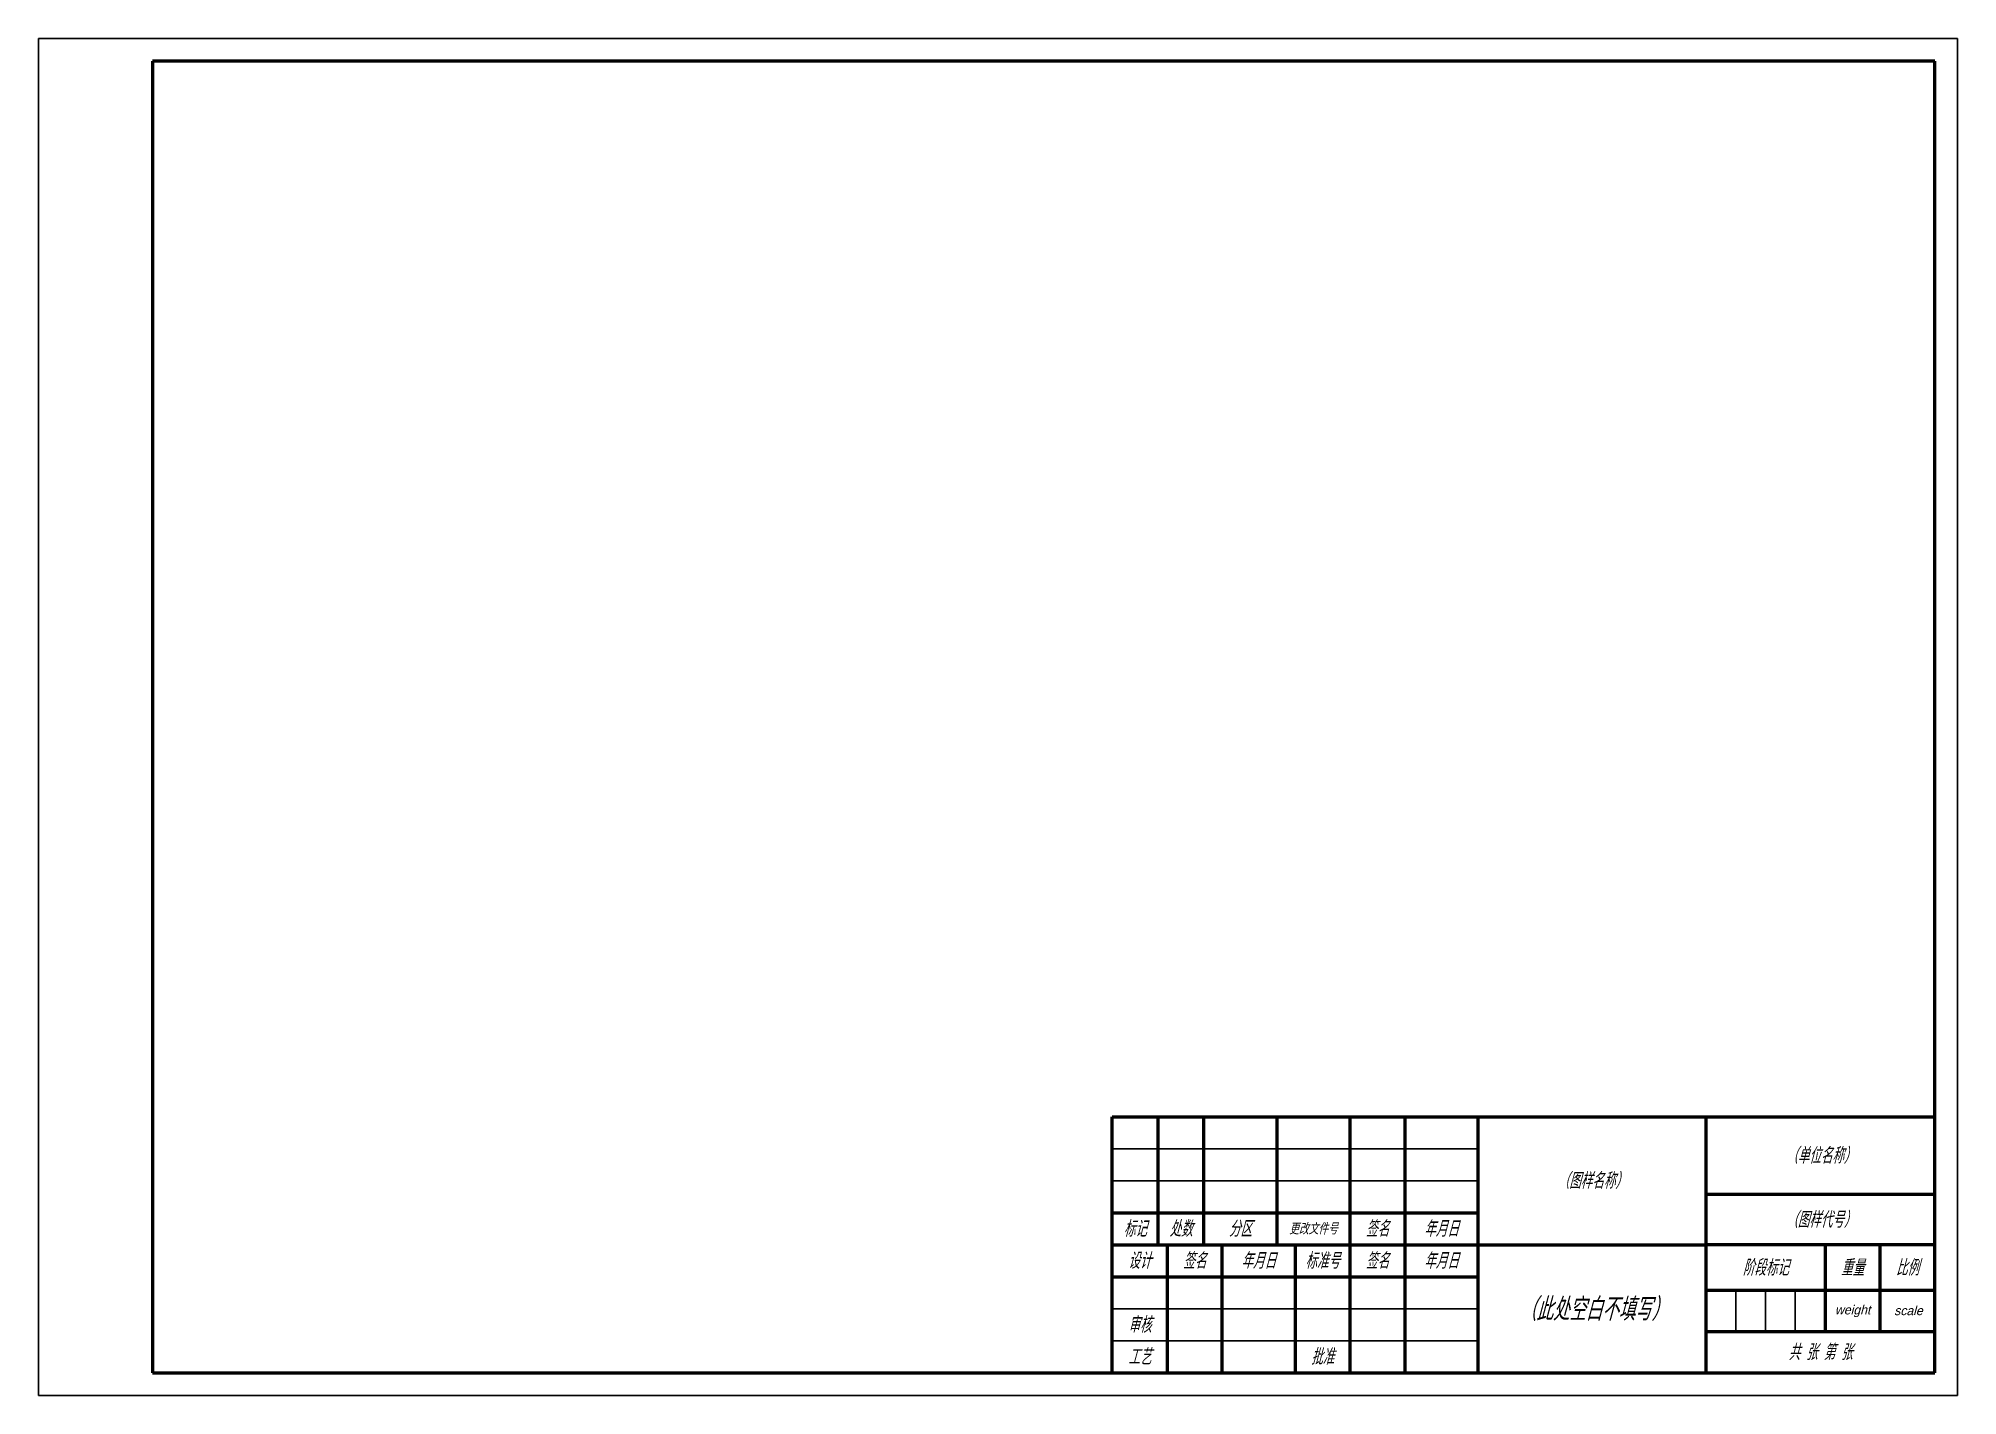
# Model space of a CAD drawing. Header units: millimetres. Extents: x 0 to 420, y 0 to 297.
import ezdxf

# ---------------------------------------------------------------- set-up
doc = ezdxf.new("R2010")
doc.units = ezdxf.units.MM
doc.header["$LTSCALE"] = 0.25
for name, color, linetype, lineweight in [('3文字', 7, 'Continuous', 30), ('6内框', 7, 'Continuous', 50), ('6外框', 7, 'Continuous', 25)]:
    doc.layers.add(name, color=color, linetype=linetype, lineweight=lineweight)
doc.styles.add('3.5号字体', font='g12f13.shx', dxfattribs={"oblique": 15, "bigfont": 'gbcbig.shx'})
doc.styles.add('5号字体', font='g12f13.shx', dxfattribs={"oblique": 15, "bigfont": 'gbcbig.shx'})

msp = doc.modelspace()

# ---------------------------------------------------------------- linework, layer by layer
at = {"layer": '6内框'}
for p, q in [((415, 292), (25, 292)), ((25, 292), (25, 5)), ((415, 5), (415, 292)), ((235, 54), (235, 61)), ((235, 61), (245, 61)), ((245, 61), (255, 61)), ((245, 61), (245, 33)), ((255, 61), (271, 61)), ((255, 61), (255, 33)), ((271, 61), (287, 61)), ((271, 61), (271, 33)), ((287, 61), (299, 61)), ((287, 61), (287, 33)), ((299, 61), (315, 61)), ((299, 61), (299, 33)), ((315, 61), (321.5, 61)), ((315, 61), (315, 5)), ((321.5, 61), (328, 61)), ((328, 61), (334.5, 61)), ((334.5, 61), (341, 61)), ((341, 61), (353, 61)), ((353, 61), (365, 61)), ((365, 61), (415, 61)), ((365, 33), (365, 61)), ((235, 47), (235, 54)), ((235, 40), (235, 47)), ((415, 44), (365, 44)), ((235, 33), (235, 40)), ((235, 40), (315, 40)), ((235, 26), (235, 33)), ((235, 33), (315, 33)), ((247, 33), (247, 5)), ((259, 33), (259, 5)), ((275, 33), (275, 5)), ((287, 33), (287, 5)), ((299, 33), (299, 5)), ((315, 33), (365, 33)), ((365, 23), (365, 33)), ((415, 32.99), (365, 33)), ((390.98, 33), (390.98, 14)), ((402.98, 33), (402.98, 14)), ((235, 19), (235, 26)), ((235, 26), (247, 26)), ((247, 26), (259, 26)), ((259, 26), (275, 26)), ((275, 26), (287, 26)), ((287, 26), (299, 26)), ((299, 26), (315, 26)), ((414.98, 23), (364.98, 23)), ((365, 14), (365, 23)), ((235, 12), (235, 19)), ((364.98, 14), (414.98, 14)), ((365, 5), (365, 14)), ((235, 5), (235, 12)), ((25, 5), (415, 5))]:
    msp.add_line(p, q, dxfattribs=at)
at = {"layer": '6外框'}
for p, q in [((0, 0), (0, 297)), ((0, 297), (420, 297)), ((420, 297), (420, 0)), ((235, 54), (315, 54)), ((235, 47), (315, 47)), ((371.48, 23), (371.48, 14)), ((377.98, 23), (377.98, 14)), ((384.48, 23), (384.48, 14)), ((235, 19), (315, 19)), ((235, 12), (315, 12)), ((420, 0), (0, 0))]:
    msp.add_line(p, q, dxfattribs=at)

# ---------------------------------------------------------------- texts
at = {"layer": '3文字', "attachment_point": 5}
for s, width, heights, insert, char_height, style in [('（单位名称）', 50, [0], (390, 52.5), 3.5, '5号字体'), ('（图样名称）', 50, [0], (340, 47), 3.5, '5号字体'), ('标记', 10, [0], (240, 36.5), 3.5, '3.5号字体'), ('处数', 10, [0], (250, 36.5), 3.5, '3.5号字体'), ('分区', 16, [0], (263, 36.5), 3.5, '3.5号字体'), ('更改文件号', 16, [0], (279, 36.5), 2.5, '5号字体'), ('签名', 12, [0], (293, 36.5), 3.5, '3.5号字体'), ('年月日', 16, [0], (307, 36.5), 3.5, '3.5号字体'), ('（图样代号）', 50, [9.68], (390, 38.46), 3.5, '5号字体'), ('设计', 12, [0], (241, 29.5), 3.5, '5号字体'), ('签名', 12, [0], (253, 29.5), 3.5, '5号字体'), ('年月日', 16, [0], (267, 29.5), 3.5, '3.5号字体'), ('标准号', 12, [0], (281, 29.5), 3.5, '3.5号字体'), ('签名', 12, [0], (293, 29.5), 3.5, '3.5号字体'), ('年月日', 16, [0], (307, 29.5), 3.5, '3.5号字体'), ('阶段标记', 26, [0], (377.98, 28), 3.5, '3.5号字体'), ('重量', 12, [0], (396.98, 28), 3.5, '3.5号字体'), ('比例', 12, [0], (408.98, 28), 3.5, '3.5号字体'), ('（此处空白不填写）', 50, [22.37], (340.35, 18.85), 5, '5号字体'), ('审核', 12, [0], (241, 15.5), 3.5, '3.5号字体'), ('工艺', 12, [0], (241, 8.5), 3.5, '3.5号字体'), ('批准', 12, [0], (281, 8.5), 3.5, '3.5号字体'), ('共 张 第 张', 50, [0], (389.98, 9.5), 3.5, '3.5号字体')]:
    msp.add_mtext_dynamic_manual_height_columns(s, width=width, gutter_width=17.5, heights=heights, dxfattribs=dict(at, insert=insert, char_height=char_height, style=style))
at = {"layer": '6内框', "char_height": 2, "attachment_point": 5, "style": '5号字体'}
for s, width, heights, insert in [('weight', 11.7352, [5.82], (397.03, 18.47)), ('scale', 12.0167, [0], (409.23, 18.59))]:
    msp.add_mtext_dynamic_manual_height_columns(s, width=width, gutter_width=17.5, heights=heights, dxfattribs=dict(at, insert=insert))

doc.saveas('drawing.dxf')
